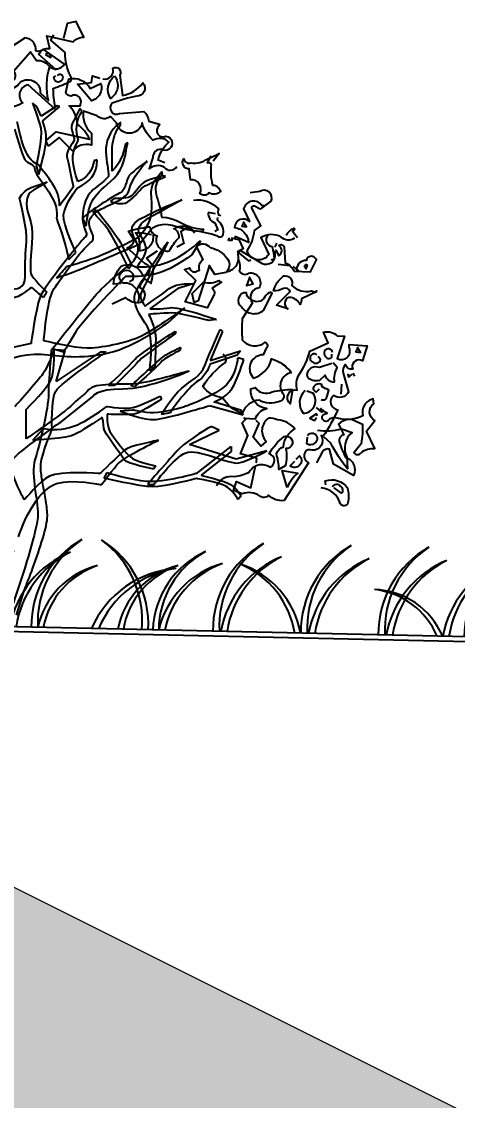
# Model space of a CAD drawing. Header units: millimetres. Extents: x 3633 to 4629, y 3430 to 3787.
# Drawn here: x 4446.29 to 4451.75, y 3459.76 to 3473.28 of the extents above; entities that cross this region are included whole.
import ezdxf

# ---------------------------------------------------------------- set-up
doc = ezdxf.new("R2010")
doc.units = ezdxf.units.MM
doc.styles.add('СПДС', font='isocpeur.ttf')
doc.dimstyles.new('СПДС', dxfattribs={"dimtxt": 1.25, "dimasz": 0.75, "dimexe": 0.3, "dimexo": 0.2, "dimgap": 0.3, "dimtad": 1, "dimrnd": 0.05, "dimzin": 1, "dimtxsty": 'СПДС', "dimblk": 'ARCHTICK', "dimcen": 0.6, "dimclrd": 7, "dimclre": 7, "dimclrt": 7, "dimazin": 0, "dimtfac": 1, "dimtmove": 1, "dimatfit": 3, "dimldrblk": 'OBLIQUE', "dimfxl": 1, "dimlwd": -1, "dimlwe": -1, "dimarcsym": 0})

# ---------------------------------------------------------------- blocks, each defined once
blk = doc.blocks.new('_ArchTick')
at = {"color": 0, "linetype": 'ByBlock', "const_width": 0.15}
blk.add_lwpolyline([(-0.5, -0.5), (0.5, 0.5)], dxfattribs=at)
blk = doc.blocks.new('*D275')
at = {"color": 7, "transparency": 16777216}
for p, q in [((4439.482, 3465.385), (4439.482, 3446.424)), ((4466.732, 3457.885), (4466.732, 3446.424)), ((4466.732, 3447.024), (4439.482, 3447.024))]:
    blk.add_line(p, q, dxfattribs=at)
at = {"layer": 'Defpoints', "color": 0, "transparency": 16777216}
for p in [(4439.482, 3465.785), (4466.732, 3458.285), (4439.482, 3447.024)]:
    blk.add_point(p, dxfattribs=at)
at = {"color": 7, "transparency": 16777216, "xscale": 1.5, "yscale": 1.5, "zscale": 1.5, "rotation": 180}
blk.add_blockref('_ArchTick', (4439.482, 3447.024), dxfattribs=at)
at = {"color": 7, "transparency": 16777216, "xscale": 1.5, "yscale": 1.5, "zscale": 1.5}
blk.add_blockref('_ArchTick', (4466.732, 3447.024), dxfattribs=at)
at = {"color": 7, "transparency": 16777216, "insert": (4453.107, 3449.124), "char_height": 2.5, "attachment_point": 5, "style": 'СПДС'}
blk.add_mtext('5,45', dxfattribs=at)
blk = doc.blocks.new('_Oblique')
at = {"color": 0, "linetype": 'ByBlock', "lineweight": -2}
blk.add_line((-0.5, -0.5), (0.5, 0.5), dxfattribs=at)
blk = doc.blocks.new('grass')
at = {"color": 0}
for centre, radius, start, end in [((283.4, 7.6), 250.6, 120.9153, 181.7436), ((299.1, 17.8), 250.6, 125.1975, 184.082), ((498.8, 7.6), 250.6, 120.9153, 181.7436), ((514.5, 17.8), 250.6, 125.1975, 184.082), ((290.9, 7.6), 250.6, 358.2564, 59.0847), ((275.2, 17.8), 250.6, 355.918, 54.8025), ((953.9, 7.6), 250.6, 120.9153, 181.7436), ((969.6, 17.8), 250.6, 125.1975, 184.082), ((1174, 7.6), 250.6, 120.9153, 181.7436), ((1189.7, 17.8), 250.6, 125.1975, 184.082), ((300.2, -39.5), 250.6, 113.3716, 170.93), ((317.1, -31.4), 250.6, 117.6539, 172.7928), ((441.8, -39.5), 250.6, 113.3716, 170.93), ((458.7, -31.4), 250.6, 117.6539, 172.7928), ((778.4, -4.1), 225.6, 115.7068, 178.9593), ((793.3, 3.8), 225.6, 119.989, 180.9593), ((970.7, -39.5), 250.6, 113.3716, 170.93), ((987.6, -31.4), 250.6, 117.6539, 172.7928), ((1190.7, -39.5), 250.6, 113.3716, 170.93), ((1207.6, -31.4), 250.6, 117.6539, 172.7928), ((666.7, -34.5), 204.5, 105.3788, 170.2977), ((681.3, -29.9), 204.5, 109.661, 171.6027), ((788.6, -45.9), 225.6, 106.7576, 168.2484), ((804.6, -40.5), 225.6, 111.0398, 169.6613), ((702.6, -45.9), 225.6, 11.7516, 73.2424), ((686.6, -40.5), 225.6, 10.3387, 68.9602), ((465.3, -38.9), 204.5, 105.3788, 169.0232), ((479.8, -34.3), 204.5, 109.661, 170.3333), ((631.6, -94.2), 250.6, 95.3506, 157.9162), ((650.1, -91.8), 250.6, 99.6328, 158.5173), ((18.2, -79.9), 193.4, 24.414, 89.3231), ((3.8, -79.2), 193.4, 24.1831, 85.0409)]:
    blk.add_arc(centre, radius, start, end, dxfattribs=at)
blk = doc.blocks.new('*U290')
at = {"color": 0}
for points in [[(844.4, 1978.9), (736.8, 2077.1, 0.636124), (715.8, 2007, -0.212875), (594.2, 1990.6, -0.040161), (526.4, 1897.1, -0.538727), (554.4, 1939.2, -0.038391), (575.5, 2011.7, 0.023422), (694.7, 2074.8, -0.778931), (783.6, 2046.7), (816.3, 2016.3, -0.14267), (821, 2147.3), (844.4, 2137.9), (778.9, 2196.4, -0.349304), (821, 2219.8), (809.3, 2268.9), (912.2, 2245.5, -0.186783), (954.3, 2264.2), (923.9, 2325), (888.8, 2318), (874.8, 2259.5)], [(505.5, 2180.5), (512.9, 2165.4, 0.54657), (507.8, 2133.2, -0.272095), (580.5, 2123.4), (663.2, 2088.8, 0.677032), (679.4, 2130.8), (745, 2206.2), (769.1, 2173.3, -0.248367), (819.9, 2149.1, 0.452606), (879.2, 2157.9), (795, 2217.7, -0.333328), (766.2, 2210.1, 0.430618), (725.4, 2260.9), (656.6, 2217.1)], [(842, 1990.6, -0.04158), (835, 2063.1, 0.012192), (902.8, 2091.2, 0.248367), (902.8, 2112.2, -0.13884), (881.8, 2203.4), (825.7, 2252.5), (837.4, 2273.5)], [(804.6, 2196.4), (825.7, 2184.7, 0.276978), (816.3, 2201.1), (804.6, 2196.4)], [(1271.5, 1771.3), (1245.8, 1783, -0.157089), (1287.9, 1853.1, 0.333328), (1224.7, 1860.1, -0.128128), (1182.7, 1928, -0.797302), (1082.1, 1928), (1058.7, 1953.7, -0.408356), (1007.3, 1956), (953.5, 1974.7, 0.259506), (983.9, 1888.2), (983.9, 1841.4, 0.302765), (911.4, 1818.1), (857.6, 1871.8), (815.6, 1839.1), (806.2, 1857.8), (846, 1892.9), (976.9, 1864.8, 0.117401), (930.1, 1923.3, 0.173203), (897.4, 1995.8), (939.5, 1995.8, 0.806671), (904.4, 2033.2, -0.276978), (883.4, 2047.2), (895.1, 2101, -0.330963), (979.2, 2063.6), (1021.3, 2082.3, -0.419418), (983.9, 2014.5), (930.1, 2079.9), (983.9, 2087), (988.6, 2112.7), (1016.6, 2103.3)], [(851.4, 2114.5, -0.442368), (867.8, 2116.9, -1.516525), (837.4, 2107.5), (844.4, 2112.2)], [(1028.3, 2101, 0.600372), (1068.1, 2143.1, -0.753342), (1096.1, 2115), (1105.5, 2035.5, 0.194229), (1185, 2084.6, -0.678314), (1161.6, 2033.2, 0.051498), (1065.7, 2005.1, 0.881622), (1093.8, 1965.4), (1189.7, 1972.4, -0.201935), (1208.4, 1935), (1250.5, 1923.3), (1248.1, 1916.3, 0.881622), (1276.2, 1876.5, -1.244614), (1257.5, 1825.1, 0.436066), (1224.7, 1792.3), (1210.7, 1747.9, -0.359619), (1269.2, 1754.9, 0.522507), (1318.3, 1757.3)], [(1075.1, 2112.7, -0.434998), (1058.7, 2023.8, -0.383423), (1075.1, 2112.7)], [(1451.4, 1799.4), (1437.3, 1771.3, -0.4142), (1453.7, 1766.6, 0.112411), (1458.4, 1684.8, -0.302765), (1479.4, 1675.4, -0.099014), (1491.1, 1661.4, -0.357651), (1444.3, 1654.4, -0.463791), (1409.3, 1652, 0.593826), (1371.9, 1705.8), (1367.2, 1747.9, -0.62767), (1346.1, 1787.7, 0.457672), (1374.2, 1771.3, 0.184982), (1439.7, 1787.7), (1477.1, 1804), (1484.1, 1808.7), (1460.7, 1778.3)], [(1778.9, 1476.7, -0.369919), (1727.5, 1481.4, 0.264481), (1648, 1479), (1678.4, 1413.5, -0.666656), (1594.2, 1427.6, 0.123093), (1622.2, 1507.1), (1648, 1525.8, -0.027252), (1612.9, 1595.9, -0.720749), (1622.2, 1602.9), (1645.6, 1591.3, 0.03653), (1687.7, 1621.6, 0.769547), (1643.3, 1659.1), (1605.9, 1654.4)], [(1383.7, 1626.3, -0.247742), (1481.9, 1591.3, 0.207977), (1481.9, 1567.9), (1491.3, 1565.5)], [(1666.7, 1605.3), (1652.6, 1602.9, 0.686798), (1580.2, 1591.3), (1603.5, 1542.1, 0.648468), (1545.1, 1518.8, -0.37442), (1598.9, 1460.3), (1547.4, 1483.7, -0.236053), (1545.1, 1474.3), (1533.4, 1476.7), (1533.4, 1467.3), (1521.7, 1467.3, -0.4142), (1526.4, 1476.7)], [(1470.3, 1572.5), (1442.2, 1577.2, 0.37204), (1467.9, 1537.5), (1479.6, 1509.4), (1467.9, 1502.4)], [(1100.8, 1299), (1070.4, 1296.6, -0.159866), (1100.8, 1366.8, -0.443787), (1182.7, 1334, 1.153), (1194.3, 1376.1), (1124.2, 1439.3, 0.251633), (1152.3, 1467.3), (1128.9, 1504.7, -0.035156), (1206, 1521.1), (1213.1, 1521.1, 0.326782), (1241.1, 1486, 0.618027), (1290.2, 1427.6, -0.102722), (1327.6, 1479, 0.333328), (1306.6, 1514.1, -0.346832), (1381.4, 1507.1, -0.064789), (1477.3, 1486, 0.5), (1500.7, 1490.7, 0.287735), (1477.3, 1546.8), (1479.6, 1558.5)], [(1224.7, 1490.7, -0.489075), (1171, 1427.6, 0.257034), (1156.9, 1497.7, -0.076462), (1210.7, 1493), (1220.1, 1490.7)], [(1362.7, 1516.4, 0.092926), (1334.6, 1502.4), (1346.3, 1455.6), (1318.3, 1441.6)], [(1676, 1488.4, 0.656815), (1692.4, 1443.9, -0.053406), (1699.4, 1394.8), (1687.7, 1390.2)], [(1746.2, 1488.4, -0.132751), (1776.6, 1516.4, -0.5), (1776.6, 1507.1), (1771.9, 1504.7), (1790.6, 1479)], [(1444.7, 1367.7), (1402.6, 1232.1), (1386.2, 1225.1), (1379.2, 1260.1), (1423.6, 1304.6, 0.182709), (1484.4, 1311.6, 0.162277), (1493.8, 1304.6), (1456.4, 1281.2, -0.442368), (1461, 1248.5), (1437.7, 1204), (1351.1, 1227.4), (1393.2, 1311.6), (1348.8, 1353.7), (1369.8, 1360.7, 0.608597), (1400.2, 1349), (1407.3, 1351.3, -0.302765), (1421.3, 1393.4), (1395.6, 1444.9, -0.435272), (1449.3, 1440.2, -0.199997), (1517.2, 1395.8, -0.39035), (1510.1, 1342), (1468.1, 1335), (1444.7, 1370), (1444.7, 1367.7)], [(1512, 1345.2, 0.444092), (1558.7, 1410.7, -0.197815), (1565.7, 1429.4), (1652.2, 1377.9, 0.607483), (1703.7, 1417.7), (1706, 1429.4), (1717.7, 1408.3, 0.589737), (1717.7, 1448.1, -0.60791), (1738.8, 1441.1), (1743.4, 1380.3, -0.177399), (1778.5, 1347.5), (1841.6, 1345.2), (1865, 1391.9, 0.765594), (1825.3, 1389.6, 0.420074), (1787.9, 1354.5), (1794.9, 1349.9), (1773.8, 1366.2)], [(1708.4, 1457.4, -0.173203), (1701.3, 1441.1)], [(1065.7, 1219.5), (1117.2, 1245.2, 0.25), (1178, 1226.5, 0.663467), (1173.3, 1282.6, -0.148178), (1192, 1317.7), (1217.7, 1299, 0.057068), (1227.1, 1369.1, -0.099014), (1201.4, 1399.5), (1243.5, 1427.6)], [(1558.7, 1394.3, -0.203796), (1563.4, 1349.9, 0.5), (1600.8, 1340.5, -0.634598), (1640.6, 1282.1, 0.605972), (1614.8, 1223.6), (1575.1, 1160.5, 0.057175), (1575.1, 1078.6, 0.421936), (1663.9, 1069.3, -0.582718), (1668.6, 1045.9), (1656.9, 1020.2, 0.620148), (1614.8, 933.7), (1619.5, 929, 0.257812), (1689.7, 1003.8, -0.173203), (1766.8, 950, 0.587067), (1736.4, 865.8, -0.514618), (1720.1, 837.8, -0.232178), (1640.6, 842.5, 0.29216), (1575.1, 791, -0.185837), (1497.9, 851.8, -0.198715), (1420.8, 896.2, -0.106171), (1509.6, 989.8, 0.37854), (1500.3, 1022.5)], [(1829.9, 1370.9, 1), (1820.6, 1361.6), (1825.3, 1356.9), (1829.9, 1370.9)], [(1166.3, 1221.8, 0.559616), (1110.2, 1301.3, -0.630219), (1105.5, 1345.7, -0.808411), (1145.2, 1313), (1133.6, 1306)], [(1867.4, 1268), (1806.6, 1240, -0.162277), (1801.9, 1216.6, 0.291199), (1757.5, 1244.6, 0.630219), (1752.8, 1200.2), (1708.4, 1214.2), (1762.1, 1268, 0.4142), (1736.4, 1279.7, -0.124695), (1696.7, 1270.4, -0.156006), (1736.4, 1328.8, -0.597885), (1769.2, 1291.4, 0.261948), (1846.3, 1270.4), (1862.7, 1265.7), (1865, 1270.4), (1867.4, 1268)], [(1607.8, 1237.6, -0.319077), (1591.5, 1263.3, 0.777725), (1572.7, 1207.2, 0.455246), (1659.3, 1195.5), (1692, 1261), (1687.3, 1265.7, 0.25296), (1663.9, 1247, -0.489075), (1607.8, 1237.6)], [(1628.9, 597, 0.123093), (1631.2, 615.7), (1568.1, 632), (1596.1, 704.5), (1575.1, 753.6), (1589.1, 767.6), (1582.1, 772.3), (1626.5, 770, -0.276978), (1671, 809.7, -0.407166), (1607.8, 886.9), (1626.5, 891.6, 0.386765), (1692, 875.2, -0.051407), (1771.5, 884.6), (1762.1, 828.4, -0.775711), (1790.2, 882.2, -0.210693), (1797.2, 943, 0.09433), (1839.3, 1034.2), (1911.8, 1066.9), (1893.1, 1109, -0.236053), (1946.9, 1095), (1974.9, 1092.7), (1946.9, 1006.1, 0.739182), (1993.6, 1048.2), (1993.6, 1059.9), (2063.8, 1055.2), (2045.1, 996.8, 0.593628), (2005.3, 971.1), (2007.7, 964.1, -0.427887), (1979.6, 982.8, 0.302765), (1970.2, 947.7), (1991.3, 875.2, -0.464859), (1932.8, 861.2, 0.698227), (1949.2, 805.1, -0.045349), (1890.7, 699.8), (1883.7, 704.5, -0.599991), (1848.7, 646.1, 0.395447), (1820.6, 639, 0.406204), (1834.6, 597), (1738.8, 449.6, -0.242004), (1678, 470.7, -0.463791), (1642.9, 468.3, 0.242371), (1575.1, 475.4), (1540, 489.4), (1551.7, 524.5), (1607.8, 498.7), (1626.5, 585.3)], [(1867.4, 1020.2, 1.182175), (1851, 992.1, 0.588394), (1881.4, 1001.5), (1872, 1013.2)], [(1928.2, 1029.5, 1.387421), (1900.1, 1015.5, 0.544022), (1925.8, 1010.8), (1925.8, 1022.5)], [(1930.5, 989.8), (1946.9, 971.1, 0.185669), (1935.2, 912.6, -0.373596), (1900.1, 940.7), (1876.7, 919.6, -0.302765), (1829.9, 933.7, -0.609818), (1876.7, 971.1), (1925.8, 987.4)], [(1883.7, 844.8, 0.535172), (1907.1, 858.8), (1914.1, 882.2, -0.069427), (1886.1, 896.2), (1886.1, 903.3, 0.38205), (1855.7, 896.2, 0.608597), (1865, 875.2), (1876.7, 886.9)], [(1820.6, 879.9, 0.392609), (1813.6, 791, 0.592926), (1853.3, 868.2), (1827.6, 877.5)], [(2003, 767.6), (2045.1, 748.9, -0.062256), (2040.4, 671.8), (2012.3, 636.7, 0.511307), (2040.4, 636.7, -0.211151), (2094.2, 653.1), (2061.4, 720.9), (2094.2, 763, -0.569229), (2089.5, 828.4), (2087.2, 847.1, 0.435181), (2047.4, 781.7, -0.191376), (1946.9, 772.3, 0.32045), (1909.4, 760.6, -0.867294), (1893.1, 786.3), (1907.1, 791), (1883.7, 802.7), (1881.4, 805.1), (1883.7, 802.7), (1890.7, 805.1), (1886.1, 795.7), (1865, 814.4)], [(1474.5, 508.1, -0.347153), (1544.7, 543.2, 0.084183), (1603.1, 561.9, -0.45993), (1682.6, 580.6, 0.771713), (1680.3, 632, -0.110504), (1738.8, 699.8, -1.251892), (1745.8, 653.1, -0.104599), (1743.4, 585.3), (1717.7, 571.2, 0.100174), (1708.4, 632, -0.251633), (1736.4, 660.1, -0.246048), (1780.8, 730.2, 0.20723), (1713, 765.3, 0.077118), (1678, 772.3, 0.459503), (1668.6, 681.1), (1647.6, 662.4), (1617.2, 697.5), (1640.6, 751.3), (1628.9, 763)], [(1988.9, 767.6, 0.100235), (1951.5, 748.9), (1972.6, 706.8, 0.4142), (1953.9, 681.1, 0.044708), (1979.6, 618, -0.471497), (2010, 547.8), (1932.8, 592.3), (1916.5, 650.7, 0.343094), (1888.4, 639), (1865, 597)], [(1869.7, 725.6, 0.105667), (1963.2, 730.2), (2005.3, 716.2, 0.355026), (1984.3, 620.3), (1986.6, 573.6, -0.043289), (1921.1, 674.1), (1895.4, 697.5)], [(1829.9, 704.5, -1.247314), (1858, 674.1, -0.380188), (1827.6, 671.8), (1829.9, 697.5)], [(1785.5, 611), (1799.6, 625, -0.939438), (1762.1, 585.3), (1780.8, 604)], [(1750.5, 501.1), (1731.7, 566.6), (1792.5, 557.2, 0.107346), (1750.5, 501.1)], [(1902.4, 510.4), (1900.1, 526.8, -0.333328), (1986.6, 498.7, -0.121552), (1988.9, 440.3, -0.690201), (1958.6, 438, 0.310577), (1883.7, 498.7)], [(1928.2, 503.4, -0.568253), (1958.6, 505.8, -0.489075), (1963.2, 477.7), (1935.2, 498.7)]]:
    blk.add_lwpolyline(points, format="xyb", dxfattribs=at)
for points in [[(1580.2, 1537.5), (1573.1, 1523.4), (1591.8, 1521.1), (1580.2, 1539.8), (1580.2, 1537.5)], [(1381.4, 1507.1), (1388.4, 1497.7)], [(1547.4, 1474.3), (1561.4, 1472), (1577.8, 1434.6), (1556.8, 1422.9), (1598.9, 1387.8), (1608.2, 1392.5)], [(1762.1, 1368.6), (1715.4, 1373.2)], [(1603.1, 1321.8), (1591.5, 1291.4), (1617.2, 1298.4), (1603.1, 1324.1), (1603.1, 1321.8)], [(2026.4, 1045.9), (2019.3, 1031.9), (2038.1, 1029.5), (2026.4, 1048.2), (2026.4, 1045.9)], [(1996, 936), (2003, 943), (1996, 938.3), (1988.9, 943), (1991.3, 933.7), (1996, 936)], [(2007.7, 947.7), (2014.7, 936)], [(1963.2, 905.6), (1960.9, 865.8)], [(1881.4, 807.4), (1883.7, 809.7), (1881.4, 807.4)], [(1869.7, 781.7), (1865, 788.7), (1839.3, 772.3), (1858, 763), (1865, 774.7)], [(690.4, 0), (721.4, 97.3), (723.6, 102.9), (726.3, 109.8), (729.4, 117.9), (733, 127.2), (736.9, 137.5), (741.1, 148.6), (745.6, 160.6), (750.3, 173.3), (755.2, 186.5), (760.1, 200.3), (765.1, 214.3), (770.1, 228.7), (775.1, 243.1), (779.9, 257.6), (784.6, 272), (789.1, 286.3), (793.3, 300.2), (797.2, 313.7), (800.8, 326.8), (804, 339.2), (806.7, 350.8), (808.9, 361.6), (810.5, 371.5), (811.5, 380.3), (811.8, 387.9), (811.7, 395), (811.4, 402.2), (810.9, 409.7), (810.2, 417.3), (809.3, 425), (808.3, 432.9), (807.2, 440.9), (805.9, 449), (804.6, 457.1), (803.2, 465.2), (801.7, 473.4), (795.7, 505.7), (794.2, 513.6), (792.8, 521.3), (791.5, 528.9), (790.3, 536.3), (789.1, 543.6), (788.1, 550.6), (787.3, 557.4), (786.6, 563.9), (786.1, 570.2), (785.8, 576.1), (785.7, 581.8), (785.8, 587), (786.2, 591.9)], [(774, 382.4), (773.2, 375.8), (772, 367.8), (770.3, 358.6), (768.1, 348.4), (765.6, 337.2), (762.7, 325.2), (759.5, 312.5), (756, 299.1), (752.3, 285.3), (748.4, 271.1), (744.3, 256.6), (740.2, 242), (736, 227.3), (731.7, 212.8), (727.5, 198.5), (723.4, 184.5), (661.8, 0)]]:
    blk.add_lwpolyline(points, dxfattribs=at)
for points in [[(770.9, 1992.7), (770.9, 1992.7), (753.2, 2006.1), (753.2, 2006.1)], [(753.2, 2006.1), (753.2, 2006.1), (777.6, 1943.2), (786.2, 1907.7)], [(787.4, 1954.2), (787.4, 1954.2), (770.9, 1992.7), (770.9, 1992.7)], [(850.3, 1995.7), (850.3, 1995.7), (787.4, 1954.2), (787.4, 1954.2)], [(793.5, 1935.8), (793.5, 1935.8), (860.1, 1992.7), (860.1, 1992.7)], [(860.1, 1992.7), (860.1, 1992.7), (850.3, 1995.7), (850.3, 1995.7)], [(933.4, 1860.1), (920.6, 1893.7), (924.9, 1944.4), (948.1, 1973.7)], [(948.1, 1973.7), (945, 1977.4), (942, 1981.1), (938.9, 1984.7)], [(683, 1904.1), (683, 1904.1), (712.9, 1797.2), (723.9, 1783.1)], [(776.4, 1764.2), (717.8, 1789.2), (708, 1877.8), (693.9, 1932.8)], [(786.2, 1907.7), (794.1, 1872.3), (767.9, 1760.5), (767.9, 1760.5)], [(1099, 1931.6), (1003.7, 1858.3), (1055, 1764.2), (1050.7, 1719)], [(1066, 1739.1), (1066, 1799.6), (1055.6, 1869.9), (1097.7, 1919.4)], [(1097.7, 1919.4), (1097.7, 1923.6), (1098.3, 1927.3), (1099, 1931.6)], [(930.4, 1698.8), (911.4, 1765.4), (898, 1800.2), (933.4, 1860.1)], [(913.3, 1852.8), (901.6, 1836.9), (884.5, 1812.5), (888.2, 1796.6)], [(1117.9, 1846.7), (1108.1, 1798.4), (1097.1, 1775.2), (1066, 1739.1)], [(1073.3, 1711.7), (1114.2, 1756.3), (1113.6, 1791.7), (1126.4, 1849.7)], [(1126.4, 1849.7), (1123.4, 1849.1), (1120.9, 1847.9), (1117.9, 1846.7)], [(888.2, 1796.6), (893.1, 1780.7), (913.3, 1676.8), (913.3, 1676.8)], [(929.1, 1673.8), (979.2, 1698.2), (1006.1, 1725.7), (1006.1, 1783.1)], [(994.5, 1780.1), (987.8, 1741.6), (968.2, 1711.7), (930.4, 1698.8)], [(1006.1, 1783.1), (1001.8, 1781.9), (998.2, 1781.3), (994.5, 1780.1)], [(1131.9, 1665.8), (1139.3, 1710.4), (1202.2, 1778.2), (1202.2, 1778.2)], [(1202.2, 1778.2), (1202.2, 1778.2), (1147.2, 1740.4), (1132.6, 1722)], [(767.9, 1760.5), (767.9, 1760.5), (778.9, 1726.3), (778.9, 1726.3)], [(859.5, 1602.9), (860.7, 1668.3), (813.1, 1715.3), (776.4, 1764.2)], [(1218.1, 1565), (1229.1, 1653.6), (1194.9, 1665.2), (1260.2, 1737.9)], [(1260.2, 1737.9), (1260.2, 1732.4), (1260.2, 1726.9), (1260.2, 1722)], [(702.5, 1633.5), (726.3, 1678.7), (764.2, 1679.3), (811.2, 1697)], [(811.2, 1697), (787.4, 1682.3), (763.6, 1668.3), (740.4, 1653.6)], [(1050.7, 1719), (1001.2, 1661), (956.6, 1675), (949.3, 1555.3)], [(964, 1524.7), (974.9, 1629.2), (993.9, 1640.8), (1073.3, 1711.7)], [(1265.7, 1721.4), (1265.7, 1721.4), (1194.9, 1703.1), (1183.9, 1691.5)], [(1186.9, 1676.8), (1201.6, 1687.2), (1274.9, 1717.8), (1274.9, 1717.8)], [(1260.2, 1722), (1207.1, 1675), (1255.3, 1624.9), (1258.4, 1558.9)], [(1274.9, 1717.8), (1274.9, 1717.8), (1265.7, 1721.4), (1265.7, 1721.4)], [(913.3, 1676.8), (894.9, 1652.4), (877.2, 1627.4), (859.5, 1602.9)], [(875.4, 1568.1), (877.8, 1607.2), (929.1, 1673.8), (929.1, 1673.8)], [(985.3, 1562.6), (1018.9, 1604.1), (1124.6, 1621.9), (1131.9, 1665.8)], [(1116.7, 1614.5), (1141.7, 1621.9), (1172.9, 1666.5), (1186.9, 1676.8)], [(1073.9, 1632.2), (1073.9, 1632.2), (1059.2, 1621.2), (1059.2, 1621.2)], [(1059.2, 1621.2), (1059.2, 1621.2), (1092.2, 1606.6), (1116.7, 1614.5)], [(1165.5, 1546.1), (1199.7, 1569.9), (1337.8, 1626.7), (1337.8, 1626.7)], [(1337.8, 1626.7), (1337.8, 1626.7), (1209.5, 1555.9), (1196.7, 1548.6)], [(847.9, 1585.2), (851.6, 1553.4), (841.2, 1561.4), (857.1, 1527.2)], [(923, 1421.5), (923, 1421.5), (872.3, 1529), (875.4, 1568.1)], [(990.2, 1577.9), (990.2, 1577.9), (1003.7, 1588.3), (1003.7, 1588.3)], [(1052.5, 1505.8), (1033.6, 1533.3), (990.2, 1577.9), (990.2, 1577.9)], [(1003.7, 1588.3), (1003.7, 1588.3), (1081.9, 1491.1), (1097.7, 1459.4)], [(1168.6, 1480.7), (1168.6, 1480.7), (1213.8, 1529), (1218.1, 1565)], [(857.1, 1527.2), (872.9, 1491.7), (896.1, 1392.8), (896.1, 1392.8)], [(956.6, 1561.4), (949.3, 1553.4), (941.4, 1555.9), (965.2, 1495.4)], [(949.3, 1555.3), (953.6, 1544.9), (959.1, 1534.5), (964, 1524.7)], [(979.8, 1458.1), (1016.5, 1487.5), (951.1, 1520.5), (985.3, 1562.6)], [(1161.9, 1458.8), (1141.7, 1496), (1130.7, 1522.9), (1165.5, 1546.1)], [(1258.4, 1558.9), (1319.5, 1562), (1347, 1512.5), (1424.5, 1512.5)], [(890, 1367.7), (996.9, 1394.6), (1071.5, 1429.4), (1168.6, 1480.7)], [(965.2, 1495.4), (968.2, 1486.9), (953.6, 1475.3), (953.6, 1475.3)], [(1131.3, 1357.4), (1131.3, 1357.4), (1071.5, 1477.7), (1052.5, 1505.8)], [(1220.5, 1513.1), (1214.4, 1506.4), (1170.4, 1450.2), (1170.4, 1450.2)], [(1424.5, 1512.5), (1422.1, 1509.5), (1419.7, 1505.8), (1417.2, 1502.7)], [(953.6, 1475.3), (953.6, 1475.3), (797.8, 1288.3), (781.9, 1243.7)], [(837.5, 1277.9), (866.8, 1322.5), (943.2, 1429.4), (979.8, 1458.1)], [(1170.4, 1450.2), (1060.5, 1409.3), (963.3, 1356.7), (847.9, 1320.7)], [(1097.7, 1459.4), (1113.6, 1427), (1142.3, 1372), (1142.3, 1372)], [(1141.1, 1378.7), (1141.1, 1378.7), (1182, 1420.3), (1161.9, 1458.8)], [(1161.9, 1365.3), (1266.3, 1359.2), (1335.4, 1400.7), (1411.7, 1466.7)], [(1282.8, 1463), (1282.8, 1463), (1257.2, 1407.4), (1257.2, 1407.4)], [(1411.7, 1466.7), (1411.7, 1466.7), (1376.9, 1412.3), (1376.9, 1412.3)], [(896.1, 1392.8), (904.7, 1401.9), (913.9, 1411.7), (923, 1421.5)], [(1376.9, 1412.3), (1277.9, 1337.8), (1212.6, 1323.1), (1118.5, 1327.4)], [(1196.7, 1428.2), (1192.4, 1398.9), (1161.9, 1365.3), (1161.9, 1365.3)], [(847.9, 1320.7), (861.9, 1336), (875.4, 1351.9), (890, 1367.7)], [(1022.6, 1277.3), (1062.3, 1317), (1141.1, 1378.7), (1141.1, 1378.7)], [(1142.3, 1372), (1142.3, 1372), (1131.3, 1357.4), (1131.3, 1357.4)], [(746.5, 1337.8), (752, 1322.5), (809.4, 1265.1), (809.4, 1265.1)], [(1118.5, 1327.4), (1118.5, 1327.4), (951.1, 1158.2), (918.7, 1103.2)], [(796, 1244.3), (780.7, 1257.8), (765.4, 1271.2), (750.1, 1284.7)], [(797.8, 1075.1), (797.8, 1075.1), (808.8, 1232.7), (837.5, 1277.9)], [(832, 1044), (832, 1044), (982.9, 1238.2), (1022.6, 1277.3)], [(1194.3, 1211.4), (1194.3, 1211.4), (1258.4, 1254.7), (1288.9, 1279.2)], [(1322.5, 1279.2), (1322.5, 1279.2), (1212.6, 1200.4), (1212.6, 1200.4)], [(1288.9, 1279.2), (1320.1, 1303.6), (1382.4, 1297.5), (1382.4, 1297.5)], [(1382.4, 1297.5), (1382.4, 1297.5), (1322.5, 1279.2), (1322.5, 1279.2)], [(781.9, 1243.7), (766, 1198.5), (747.7, 1064.7), (747.7, 1064.7)], [(809.4, 1265.1), (804.5, 1258.4), (800.2, 1251.1), (796, 1244.3)], [(1282.8, 1146), (1282.8, 1146), (1348.8, 1204), (1348.8, 1204)], [(1050.7, 1027.5), (1161.9, 1053.8), (1282.8, 1146), (1282.8, 1146)], [(1473.4, 1158.2), (1473.4, 1158.2), (1442.9, 1153.9), (1442.9, 1153.9)], [(918.7, 1103.2), (885.8, 1048.3), (875.4, 1030.5), (875.4, 1030.5)], [(1155.8, 1003.7), (1178.4, 1028.1), (1314, 1113), (1314, 1113)], [(1212.6, 957.8), (1212.6, 957.8), (1229.1, 1091), (1203.4, 1130.1)], [(1314, 1113), (1314, 1113), (1314, 1103.8), (1314, 1103.8)], [(1429.4, 981.1), (1449, 1031.1), (1488.7, 1119.1), (1488.7, 1119.1)], [(1497.2, 1111.8), (1497.2, 1111.8), (1449, 997.6), (1449, 997.6)], [(1488.7, 1119.1), (1488.7, 1119.1), (1497.2, 1111.8), (1497.2, 1111.8)], [(747.7, 1064.7), (747.7, 1064.7), (598, 1033), (590.1, 1022.6)], [(629.8, 993.3), (629.8, 993.3), (715.9, 1027.5), (787.4, 1022.6)], [(787.4, 1022.6), (858.9, 1017.1), (940.7, 1001.2), (1050.7, 1027.5)], [(880.9, 1036.6), (880.9, 1036.6), (827.7, 1040.9), (827.7, 1040.9)], [(830.8, 933.4), (838.7, 967.6), (838.7, 1041.5), (838.7, 1041.5)], [(875.4, 1030.5), (875.4, 1030.5), (832, 1044), (832, 1044)], [(844.2, 878.4), (862.5, 908.4), (1042.1, 1031.1), (1042.1, 1031.1)], [(846.7, 915.7), (846.7, 915.7), (880.9, 1036.6), (880.9, 1036.6)], [(1018.9, 1031.1), (1018.9, 1031.1), (846.7, 915.7), (846.7, 915.7)], [(1042.1, 1031.1), (1042.1, 1031.1), (1018.9, 1031.1), (1018.9, 1031.1)], [(1332.3, 1038.5), (1332.3, 1038.5), (1268.2, 1007.3), (1254.1, 989)], [(1264.5, 1011.6), (1294.4, 1034.8), (1333.5, 1048.9), (1333.5, 1048.9)], [(1333.5, 1048.9), (1333.5, 1048.9), (1332.3, 1038.5), (1332.3, 1038.5)], [(1449, 997.6), (1449, 997.6), (1567.5, 1035.4), (1567.5, 1035.4)], [(1554.7, 1018.9), (1554.7, 1018.9), (1449, 983.5), (1449, 983.5)], [(1567.5, 1035.4), (1567.5, 1035.4), (1554.7, 1018.9), (1554.7, 1018.9)], [(1050.7, 899.8), (1050.7, 899.8), (1133.8, 978.6), (1155.8, 1003.7)], [(1139.3, 898.6), (1139.3, 898.6), (1234, 987.8), (1264.5, 1011.6)], [(1254.1, 989), (1239.5, 970.7), (1153.3, 895.5), (1153.3, 895.5)], [(1232.7, 974.3), (1232.7, 974.3), (1212.6, 957.8), (1212.6, 957.8)], [(1336.6, 888.8), (1375.7, 923), (1409.9, 931.6), (1429.4, 981.1)], [(1449, 983.5), (1449, 983.5), (1434.9, 939.5), (1406.2, 921.2)], [(1557.1, 1007.9), (1557.1, 1007.9), (1552.8, 944.4), (1512.5, 902.3)], [(1580.9, 1001.8), (1580.9, 1001.8), (1557.1, 1007.9), (1557.1, 1007.9)], [(728.2, 806.3), (728.2, 806.3), (822.8, 898), (830.8, 933.4)], [(1367.1, 957.2), (1367.1, 957.2), (1197.3, 907.8), (1151.5, 905.9)], [(1151.5, 905.9), (1105.1, 904.7), (995.7, 909.6), (973.7, 883.9)], [(1076.4, 899.8), (1076.4, 899.8), (1050.7, 899.8), (1050.7, 899.8)], [(1153.3, 895.5), (1153.3, 895.5), (1139.3, 898.6), (1139.3, 898.6)], [(1259, 786.2), (1259, 786.2), (1297.5, 855.2), (1336.6, 888.8)], [(1512.5, 902.3), (1471.6, 859.5), (1348.2, 816.7), (1348.2, 816.7)], [(830.2, 727.5), (830.2, 727.5), (825.9, 847.9), (844.2, 878.4)], [(863.8, 756.3), (863.8, 756.3), (989.6, 857.1), (989.6, 857.1)], [(973.7, 883.9), (951.1, 858.3), (945, 860.1), (909.6, 825.3)], [(1259, 846.1), (1259, 846.1), (1180.8, 797.8), (1161.3, 789.9)], [(1254.1, 858.3), (1255.3, 854), (1257.2, 850.3), (1259, 846.1)], [(728.8, 691.5), (728.8, 691.5), (728.2, 806.3), (728.2, 806.3)], [(909.6, 825.3), (875.4, 790.5), (728.8, 691.5), (728.8, 691.5)], [(796, 731.8), (897.4, 712.3), (967, 761.8), (1044, 818)], [(1147.8, 803.9), (1147.8, 803.9), (1097.1, 799.6), (1097.1, 799.6)], [(1446.5, 821), (1446.5, 821), (1578.5, 785), (1578.5, 785)], [(1572.4, 802.1), (1572.4, 802.1), (1463.6, 835.7), (1463.6, 835.7)], [(1046.4, 787.4), (1046.4, 787.4), (1042.8, 744), (1056.8, 719.6)], [(1161.3, 789.9), (1141.7, 782.5), (1046.4, 787.4), (1046.4, 787.4)], [(1292, 792.9), (1292, 792.9), (1259, 786.2), (1259, 786.2)], [(1578.5, 785), (1578.5, 785), (1572.4, 802.1), (1572.4, 802.1)], [(673.8, 607.8), (695.2, 639), (863.8, 756.3), (863.8, 756.3)], [(755, 686), (768.5, 701.3), (781.9, 716.6), (796, 731.8)], [(786.2, 591.9), (790.5, 635.9), (830.2, 727.5), (830.2, 727.5)], [(1452.6, 739.2), (1452.6, 739.2), (1368.3, 691.5), (1328, 651.8)], [(1368.3, 669.5), (1368.3, 669.5), (1485, 724.5), (1485, 724.5)], [(1485, 724.5), (1485, 724.5), (1452.6, 739.2), (1452.6, 739.2)], [(1328, 651.8), (1288.3, 610.9), (1204, 512.5), (1204, 512.5)], [(1229.7, 512.5), (1229.7, 512.5), (1306.7, 618.2), (1353.7, 636.5)], [(1353.7, 636.5), (1401.3, 654.9), (1525.3, 588.9), (1562, 596.8)], [(1551, 610.9), (1551, 610.9), (1368.3, 669.5), (1368.3, 669.5)], [(1399.5, 557.7), (1399.5, 557.7), (1531.5, 661), (1531.5, 661)], [(1531.5, 641.4), (1531.5, 641.4), (1413.6, 548.6), (1413.6, 548.6)], [(1531.5, 661), (1531.5, 661), (1531.5, 641.4), (1531.5, 641.4)], [(1671.3, 643.9), (1671.3, 643.9), (1551, 610.9), (1551, 610.9)], [(1562, 596.8), (1598.6, 604.2), (1671.3, 643.9), (1671.3, 643.9)], [(721.4, 452), (721.4, 452), (652.4, 577.3), (673.8, 607.8)], [(763, 608.4), (744, 550.4), (778.9, 438.6), (774, 382.4)], [(1227.8, 572.4), (1227.8, 572.4), (1125.8, 591.9), (1113, 609.6)], [(1017.7, 555.3), (1017.7, 555.3), (860.7, 566.3), (820.4, 545.5)], [(1033.6, 537.6), (1033.6, 537.6), (1045.8, 558.9), (1045.8, 558.9)], [(1045.8, 558.9), (1045.8, 558.9), (1135, 530.2), (1201.6, 525.3)], [(1201.6, 525.3), (1267.6, 519.9), (1399.5, 557.7), (1399.5, 557.7)], [(1235.8, 585.2), (1232.7, 580.9), (1230.3, 576.7), (1227.8, 572.4)], [(820.4, 545.5), (781.3, 524.7), (721.4, 452), (721.4, 452)], [(1204, 512.5), (1204, 512.5), (1229.7, 512.5), (1229.7, 512.5)], [(1508.2, 507.6), (1479.5, 521.1), (1395.8, 535.7), (1395.8, 535.7)], [(1413.6, 548.6), (1413.6, 548.6), (1499.7, 529), (1528.4, 512.5)], [(1558.3, 453.3), (1558.3, 453.3), (1536.9, 493), (1508.2, 507.6)], [(1528.4, 512.5), (1556.5, 496.6), (1569.3, 466.1), (1569.3, 466.1)], [(1569.3, 466.1), (1569.3, 466.1), (1558.3, 453.3), (1558.3, 453.3)]]:
    blk.add_open_spline(points, degree=3, dxfattribs=at)
for points, knots in [([(938.9, 1984.7), (938.9, 1984.7), (914.5, 1937.1), (907.1, 1921.2), (907.1, 1921.2), (899.8, 1905.3), (924.9, 1868), (913.3, 1852.8)], [0.40909091, 0.40909091, 0.40909091, 0.40909091, 0.45454545, 0.45454545, 0.45454545, 0.45454546, 0.5, 0.5, 0.5, 0.5]), ([(778.9, 1726.3), (778.9, 1726.3), (807.6, 1836.3), (807.6, 1867.4), (807.6, 1867.4), (807.6, 1898.6), (793.5, 1935.8), (793.5, 1935.8)], [0.3, 0.3, 0.3, 0.3, 0.4, 0.4, 0.4, 0.4, 0.5, 0.5, 0.5, 0.5]), ([(723.9, 1783.1), (735.5, 1768.5), (763, 1765.4), (763, 1745.3), (763, 1745.3), (763, 1719.6), (839.3, 1653), (847.9, 1585.2)], [0.81818182, 0.81818182, 0.81818182, 0.81818182, 0.86363636, 0.86363636, 0.86363636, 0.86363637, 0.90909091, 0.90909091, 0.90909091, 0.90909091]), ([(1132.6, 1722), (1118.5, 1703.1), (1119.7, 1665.2), (1097.1, 1654.8), (1097.1, 1654.8), (1074.5, 1644.5), (971.9, 1579.7), (956.6, 1561.4)], [0.86666667, 0.86666667, 0.86666667, 0.86666667, 0.9, 0.9, 0.9, 0.90000001, 0.93333333, 0.93333333, 0.93333333, 0.93333333]), ([(1183.9, 1691.5), (1171.6, 1679.3), (1149.7, 1643.2), (1128.9, 1636.5), (1128.9, 1636.5), (1108.1, 1629.8), (1073.9, 1632.2), (1073.9, 1632.2)], [0.625, 0.625, 0.625, 0.625, 0.75, 0.75, 0.75, 0.75, 0.875, 0.875, 0.875, 0.875]), ([(740.4, 1653.6), (711.7, 1598.6), (752.6, 1557.1), (752.6, 1496), (752.6, 1496), (752.6, 1463.6), (741, 1352.5), (746.5, 1337.8)], [0.40740741, 0.40740741, 0.40740741, 0.40740741, 0.44444444, 0.44444444, 0.44444444, 0.44444445, 0.48148148, 0.48148148, 0.48148148, 0.48148148]), ([(579.7, 1227.8), (598, 1321.3), (725.1, 1230.9), (725.1, 1327.4), (725.1, 1327.4), (725.1, 1382.4), (724.5, 1422.7), (730, 1462.4), (730, 1462.4), (735.5, 1502.1), (702.5, 1633.5), (702.5, 1633.5)], [0.2222222, 0.2222222, 0.2222222, 0.2222222, 0.2592593, 0.2592593, 0.2592593, 0.2592593, 0.2962963, 0.2962963, 0.2962963, 0.2962963, 0.3333333, 0.3333333, 0.3333333, 0.3333333]), ([(1196.7, 1548.6), (1185.1, 1540.6), (1166.8, 1521.1), (1166.8, 1508.2), (1166.8, 1508.2), (1166.8, 1495.4), (1201, 1458.1), (1196.7, 1428.2)], [0.4, 0.4, 0.4, 0.4, 0.4666667, 0.4666667, 0.4666667, 0.4666667, 0.5333333, 0.5333333, 0.5333333, 0.5333333]), ([(1417.2, 1502.7), (1360.4, 1502.7), (1307.3, 1530.2), (1269.4, 1530.2), (1269.4, 1530.2), (1248.6, 1530.2), (1227.2, 1519.8), (1220.5, 1513.1)], [0.5833333, 0.5833333, 0.5833333, 0.5833333, 0.6666667, 0.6666667, 0.6666667, 0.6666667, 0.75, 0.75, 0.75, 0.75]), ([(1203.4, 1130.1), (1177.8, 1169.8), (1138.1, 1225.4), (1157, 1265.1), (1157, 1265.1), (1175.9, 1304.8), (1282.8, 1463), (1282.8, 1463)], [0.0555556, 0.0555556, 0.0555556, 0.0555556, 0.1111111, 0.1111111, 0.1111111, 0.1111111, 0.1666667, 0.1666667, 0.1666667, 0.1666667]), ([(1257.2, 1407.4), (1257.2, 1407.4), (1175.9, 1270), (1175.9, 1251.1), (1175.9, 1251.1), (1175.9, 1232.7), (1194.3, 1211.4), (1194.3, 1211.4)], [0.2222222, 0.2222222, 0.2222222, 0.2222222, 0.2777778, 0.2777778, 0.2777778, 0.2777778, 0.3333333, 0.3333333, 0.3333333, 0.3333333]), ([(750.1, 1284.7), (750.1, 1284.7), (700.7, 1242.5), (673.8, 1242.5), (673.8, 1242.5), (647.5, 1242.5), (618.8, 1251.7), (618.8, 1230.9), (618.8, 1230.9), (618.8, 1210.1), (622.5, 1166.2), (622.5, 1166.2)], [0.5925926, 0.5925926, 0.5925926, 0.5925926, 0.6296296, 0.6296296, 0.6296296, 0.6296296, 0.6666667, 0.6666667, 0.6666667, 0.6666667, 0.7037037, 0.7037037, 0.7037037, 0.7037037]), ([(1348.8, 1204), (1348.8, 1204), (1238.2, 1122.2), (1180.2, 1093.5), (1180.2, 1093.5), (1122.2, 1064.7), (1014, 1045.8), (967, 1045.8), (967, 1045.8), (919.4, 1045.8), (797.8, 1075.1), (797.8, 1075.1)], [0.5666667, 0.5666667, 0.5666667, 0.5666667, 0.6, 0.6, 0.6, 0.6, 0.6333333, 0.6333333, 0.6333333, 0.6333333, 0.6666667, 0.6666667, 0.6666667, 0.6666667]), ([(1442.9, 1153.9), (1442.9, 1153.9), (1336, 1183.9), (1298.7, 1183.9), (1298.7, 1183.9), (1261.4, 1183.9), (1208.3, 1178.4), (1208.3, 1178.4)], [0.7222222, 0.7222222, 0.7222222, 0.7222222, 0.7777778, 0.7777778, 0.7777778, 0.7777778, 0.8333333, 0.8333333, 0.8333333, 0.8333333]), ([(1212.6, 1200.4), (1212.6, 1200.4), (1261.4, 1197.9), (1292, 1204.6), (1292, 1204.6), (1322.5, 1211.4), (1473.4, 1158.2), (1473.4, 1158.2)], [0.5555556, 0.5555556, 0.5555556, 0.5555556, 0.6111111, 0.6111111, 0.6111111, 0.6111111, 0.6666667, 0.6666667, 0.6666667, 0.6666667]), ([(1208.3, 1178.4), (1208.3, 1178.4), (1235.8, 1127.7), (1235.8, 1081.2), (1235.8, 1081.2), (1235.8, 1034.8), (1232.7, 974.3), (1232.7, 974.3)], [0.8333333, 0.8333333, 0.8333333, 0.8333333, 0.8888889, 0.8888889, 0.8888889, 0.8888889, 0.9444444, 0.9444444, 0.9444444, 0.9444444]), ([(1314, 1103.8), (1314, 1103.8), (1183.9, 1012.8), (1169.2, 995.7), (1169.2, 995.7), (1154.5, 978.6), (1076.4, 899.8), (1076.4, 899.8)], [0.5, 0.5, 0.5, 0.5, 0.6666667, 0.6666667, 0.6666667, 0.6666667, 0.8333333, 0.8333333, 0.8333333, 0.8333333]), ([(838.7, 1041.5), (838.7, 1041.5), (813.1, 972.5), (794.1, 945.6), (794.1, 945.6), (775.2, 918.7), (684.2, 816.7), (684.2, 816.7)], [0.93103448, 0.93103448, 0.93103448, 0.93103448, 0.96551724, 0.96551724, 0.96551724, 0.96551725, 1, 1, 1, 1]), ([(827.7, 1040.9), (827.7, 1040.9), (816.1, 915.7), (816.1, 864.4), (816.1, 864.4), (816.1, 813.7), (781.3, 667.1), (763, 608.4)], [0, 0, 0, 0, 0.0714286, 0.0714286, 0.0714286, 0.0714286, 0.1428571, 0.1428571, 0.1428571, 0.1428571]), ([(1463.6, 835.7), (1463.6, 835.7), (1510.7, 850.3), (1533.9, 887), (1533.9, 887), (1557.1, 923.6), (1580.9, 1001.8), (1580.9, 1001.8)], [0.3846154, 0.3846154, 0.3846154, 0.3846154, 0.4615385, 0.4615385, 0.4615385, 0.4615385, 0.5384615, 0.5384615, 0.5384615, 0.5384615]), ([(989.6, 857.1), (989.6, 857.1), (1003.7, 887), (1106.9, 887), (1106.9, 887), (1210.1, 887), (1367.1, 957.2), (1367.1, 957.2)], [0.62068966, 0.62068966, 0.62068966, 0.62068966, 0.65517241, 0.65517241, 0.65517241, 0.65517242, 0.68965517, 0.68965517, 0.68965517, 0.68965517]), ([(1406.2, 921.2), (1377.5, 903.5), (1357.4, 874.8), (1343.3, 860.7), (1343.3, 860.7), (1329.3, 846.7), (1292, 792.9), (1292, 792.9)], [0.75, 0.75, 0.75, 0.75, 0.8333333, 0.8333333, 0.8333333, 0.8333333, 0.9166667, 0.9166667, 0.9166667, 0.9166667]), ([(1044, 818), (1044, 818), (1128.9, 803.3), (1161.3, 817.3), (1161.3, 817.3), (1193.6, 831.4), (1254.1, 858.3), (1254.1, 858.3)], [0.0625, 0.0625, 0.0625, 0.0625, 0.125, 0.125, 0.125, 0.125, 0.1875, 0.1875, 0.1875, 0.1875]), ([(1097.1, 799.6), (1097.1, 799.6), (1191.2, 762.4), (1235.8, 766.6), (1235.8, 766.6), (1280.4, 770.9), (1446.5, 821), (1446.5, 821)], [0, 0, 0, 0, 0.0769231, 0.0769231, 0.0769231, 0.0769231, 0.1538462, 0.1538462, 0.1538462, 0.1538462]), ([(1348.2, 816.7), (1348.2, 816.7), (1270, 792.9), (1229.1, 792.9), (1229.1, 792.9), (1188.8, 792.9), (1147.8, 803.9), (1147.8, 803.9)], [0.7692308, 0.7692308, 0.7692308, 0.7692308, 0.8461538, 0.8461538, 0.8461538, 0.8461539, 0.9230769, 0.9230769, 0.9230769, 0.9230769]), ([(1026.9, 774.6), (1026.9, 774.6), (959.1, 731.2), (923.6, 710.4), (923.6, 710.4), (888.2, 689.7), (755, 686), (755, 686)], [0.8125, 0.8125, 0.8125, 0.8125, 0.875, 0.875, 0.875, 0.875, 0.9375, 0.9375, 0.9375, 0.9375]), ([(1113, 609.6), (1100.2, 628), (1032.4, 717.2), (1032.4, 733), (1032.4, 733), (1032.4, 748.3), (1026.9, 774.6), (1026.9, 774.6)], [0.6875, 0.6875, 0.6875, 0.6875, 0.75, 0.75, 0.75, 0.75, 0.8125, 0.8125, 0.8125, 0.8125]), ([(1056.8, 719.6), (1070.9, 694.6), (1123.4, 628), (1145.4, 613.9), (1145.4, 613.9), (1167.4, 599.9), (1235.8, 585.2), (1235.8, 585.2)], [0.4375, 0.4375, 0.4375, 0.4375, 0.5, 0.5, 0.5, 0.5, 0.5625, 0.5625, 0.5625, 0.5625]), ([(1246.8, 685.4), (1246.8, 685.4), (1128.9, 662.8), (1111.8, 645.7), (1111.8, 645.7), (1094.1, 628), (1017.7, 555.3), (1017.7, 555.3)], [0.37931034, 0.37931034, 0.37931034, 0.37931034, 0.4137931, 0.4137931, 0.4137931, 0.41379311, 0.44827586, 0.44827586, 0.44827586, 0.44827586]), ([(1022.6, 510.7), (1022.6, 510.7), (1057.4, 557.1), (1084.3, 588.9), (1084.3, 588.9), (1111.2, 620.6), (1246.8, 685.4), (1246.8, 685.4)], [0.31034483, 0.31034483, 0.31034483, 0.31034483, 0.34482759, 0.34482759, 0.34482759, 0.3448276, 0.37931034, 0.37931034, 0.37931034, 0.37931034]), ([(698.8, 307.3), (725.7, 389.7), (781.3, 494.8), (847.9, 515.6), (847.9, 515.6), (914.5, 536.3), (1022.6, 510.7), (1022.6, 510.7)], [0.24137931, 0.24137931, 0.24137931, 0.24137931, 0.27586207, 0.27586207, 0.27586207, 0.27586208, 0.31034483, 0.31034483, 0.31034483, 0.31034483]), ([(1395.8, 535.7), (1395.8, 535.7), (1276.1, 503.4), (1224.8, 503.4), (1224.8, 503.4), (1172.9, 503.4), (1033.6, 537.6), (1033.6, 537.6)], [0.7692308, 0.7692308, 0.7692308, 0.7692308, 0.8461538, 0.8461538, 0.8461538, 0.8461539, 0.9230769, 0.9230769, 0.9230769, 0.9230769])]:
    blk.add_open_spline(points, degree=3, knots=knots, dxfattribs=at)

msp = doc.modelspace()

# ---------------------------------------------------------------- hatches: boundary and pattern name
at = {"lineweight": 15, "ltscale": 200}
h = msp.add_hatch(dxfattribs=at)
h.set_pattern_fill('GRAVEL', color=0, scale=0.367172, style=0)
h.set_pattern_definition([(228.01279, (3684.6387, 4148.7922), (-74.6094504, -83.9356317), [1.25471, -124.21623]), (184.96974, (3683.79935, 4147.85957), (111.91417555, 9.32618183), [2.15312, -213.1585]), (132.51045, (3681.65433, 4147.67305), (93.26181304, -102.58799426), [1.51819, -150.30104]), (267.27369, (3678.0171, 4145.3415), (9.32618132, 186.523626), [1.96072, -194.111016]), (292.833654, (3677.92386, 4143.383), (-46.6309065, 111.9141756), [1.92264, -190.341514]), (357.27369, (3678.66995, 4141.61103), (-186.523626, 9.32618132), [1.96072, -194.111016]), (37.69424, (3680.62845, 4141.51777), (-121.24035689, -93.261813), [2.59295, -256.70173]), (72.25533, (3682.6802, 4143.10322), (65.28326912, 205.17598859), [2.44801, -242.353146]), (121.429566, (3683.4263, 4145.43477), (-74.6094504, 121.24035689), [1.96736, -194.76865]), (175.23636, (3682.4004, 4147.1135), (102.5879943, -9.3261813), [2.24604, -110.05605]), (222.397438, (3680.16214, 4147.3), (-111.91417559, -102.5879943), [2.90462, -287.557645]), (138.814075, (3687.25, 4145.2482), (-65.2832691, 55.9570878), [0.99138, -98.147285]), (171.469234, (3686.50395, 4145.90108), (121.2403569, -18.65236258), [1.8861, -186.724245]), (225, (3684.639, 4146.181), (-1e-15, -9.32618), [1.31892, -11.870294]), (203.19859, (3683.9859, 4147.3), (46.6309065, 18.6523626), [0.71026, -70.31582]), (291.80141, (3683.333, 4147.0202), (-9.3261813, 27.978544), [1.00446, -49.218566]), (30.96376, (3683.7061, 4146.0876), (27.978544, 18.6523626), [1.63142, -52.749095]), (161.56505, (3685.105, 4146.927), (18.652363, -9.326181), [1.17968, -28.3123]), (16.38954, (3677.92386, 4147.0202), (93.261813, 27.9785439), [1.6526, -163.607754]), (70.346176, (3679.5093, 4147.4865), (-37.3047252, -102.5879943), [1.38644, -137.25721]), (293.19859, (3685.105, 4148.7922), (-18.6523626, 46.6309065), [1.42052, -69.60556]), (343.61046, (3685.6646, 4147.4865), (-93.261813, 27.9785439), [1.6526, -163.607754]), (339.44395, (3677.9239, 4141.238), (-46.6309065, 18.6523626), [1.59366, -78.08927]), (294.77514, (3679.41605, 4140.6784), (-46.63090655, 102.58799427), [1.335304, -132.19529]), (66.80141, (3685.1983, 4139.466), (18.6523626, 46.6309065), [1.42052, -69.60556]), (17.354025, (3685.75785, 4140.7717), (-121.2403569, -37.3047252), [1.56336, -154.77193]), (69.44395, (3680.6285, 4139.466), (-18.6523626, -46.6309065), [0.79683, -78.8861]), (101.30993, (3684.6387, 4139.466), (-9.3261813, 37.3047252), [0.47554, -47.07884]), (165.96376, (3684.5454, 4139.9323), (27.978544, -9.3261813), [1.92264, -36.53019]), (186.009006, (3682.6802, 4140.39863), (93.261813, 9.3261813), [1.78177, -176.39468]), (303.69007, (3683.706, 4145.2482), (-9.326181, 18.6523626), [1.34504, -32.280984]), (353.157227, (3684.4522, 4144.1291), (158.5450821, -18.65236259), [2.348276, -232.47897]), (60.9454, (3686.7837, 4143.8493), (-37.3047252, -65.2832691), [0.96019, -95.05873]), (90, (3687.25, 4144.689), (-9.32618, 9.32618), [0.55957, -8.76661]), (120.25644, (3682.4937, 4140.6784), (37.3047252, -65.2832691), [1.29563, -128.26782]), (48.01279, (3681.84086, 4141.79756), (74.6094504, 83.9356317), [2.509414, -122.96152]), (0, (3683.52, 4143.663), (9.32618, 9.32618), [2.42481, -6.901374]), (325.304846, (3685.9444, 4143.6628), (93.26181303, -65.28326905), [1.4746, -145.985274]), (254.0546, (3687.1568, 4142.8234), (-9.3261813, -37.3047252), [1.35791, -66.537714]), (207.645975, (3686.78373, 4141.51777), (-177.1974447, -93.26181298), [2.21091, -218.88057]), (175.42608, (3684.82523, 4140.4919), (-121.2403569, 9.3261813), [2.339, -231.56044])])
h.paths.add_polyline_path([(4312.482, 3439.785), (4329.252, 3439.785), (4366.252, 3458.285), (4454.482, 3458.285), (4439.482, 3465.785), (4364.482, 3465.785)])

# ---------------------------------------------------------------- linework, layer by layer
at = {"color": 0, "lineweight": 15, "ltscale": 200}
msp.add_lwpolyline([(4312.482, 3439.785), (4329.252, 3439.785), (4366.252, 3458.285), (4454.482, 3458.285), (4439.482, 3465.785), (4364.482, 3465.785), (4312.482, 3439.785)], dxfattribs=at)
at = {"color": 0}
for points in [[(4439.481, 3465.785), (4466.743, 3465.181)], [(4439.628, 3465.844), (4486.925, 3464.795)]]:
    msp.add_lwpolyline(points, dxfattribs=at)

# ---------------------------------------------------------------- block references
at = {"color": 0, "xscale": 0.003200000000069849, "yscale": 0.003200000000069849, "zscale": 0.003200000000069849}
msp.add_blockref('*U290', (4444.017, 3465.839), dxfattribs=at)
at = {"color": 0, "xscale": 0.005, "yscale": 0.005, "zscale": 0.005, "rotation": 358.7318169497224}
for p in [(4445.172, 3465.717), (4450.597, 3465.597)]:
    msp.add_blockref('grass', p, dxfattribs=at)

# ---------------------------------------------------------------- dimensions: what is measured, and where the dimension line sits
at = {"color": 0}
dim = msp.add_linear_dim(base=(4439.482, 3447.024), p1=(4466.732, 3458.285), p2=(4439.482, 3465.785), angle=180, dimstyle='СПДС', override={"dimscale": 2, "dimlfac": 0.2}, dxfattribs=at)
dim.commit()
dim.dimension.update_dxf_attribs({"geometry": '*D275', "text_midpoint": (4453.107, 3449.124)})

doc.saveas('drawing.dxf')
